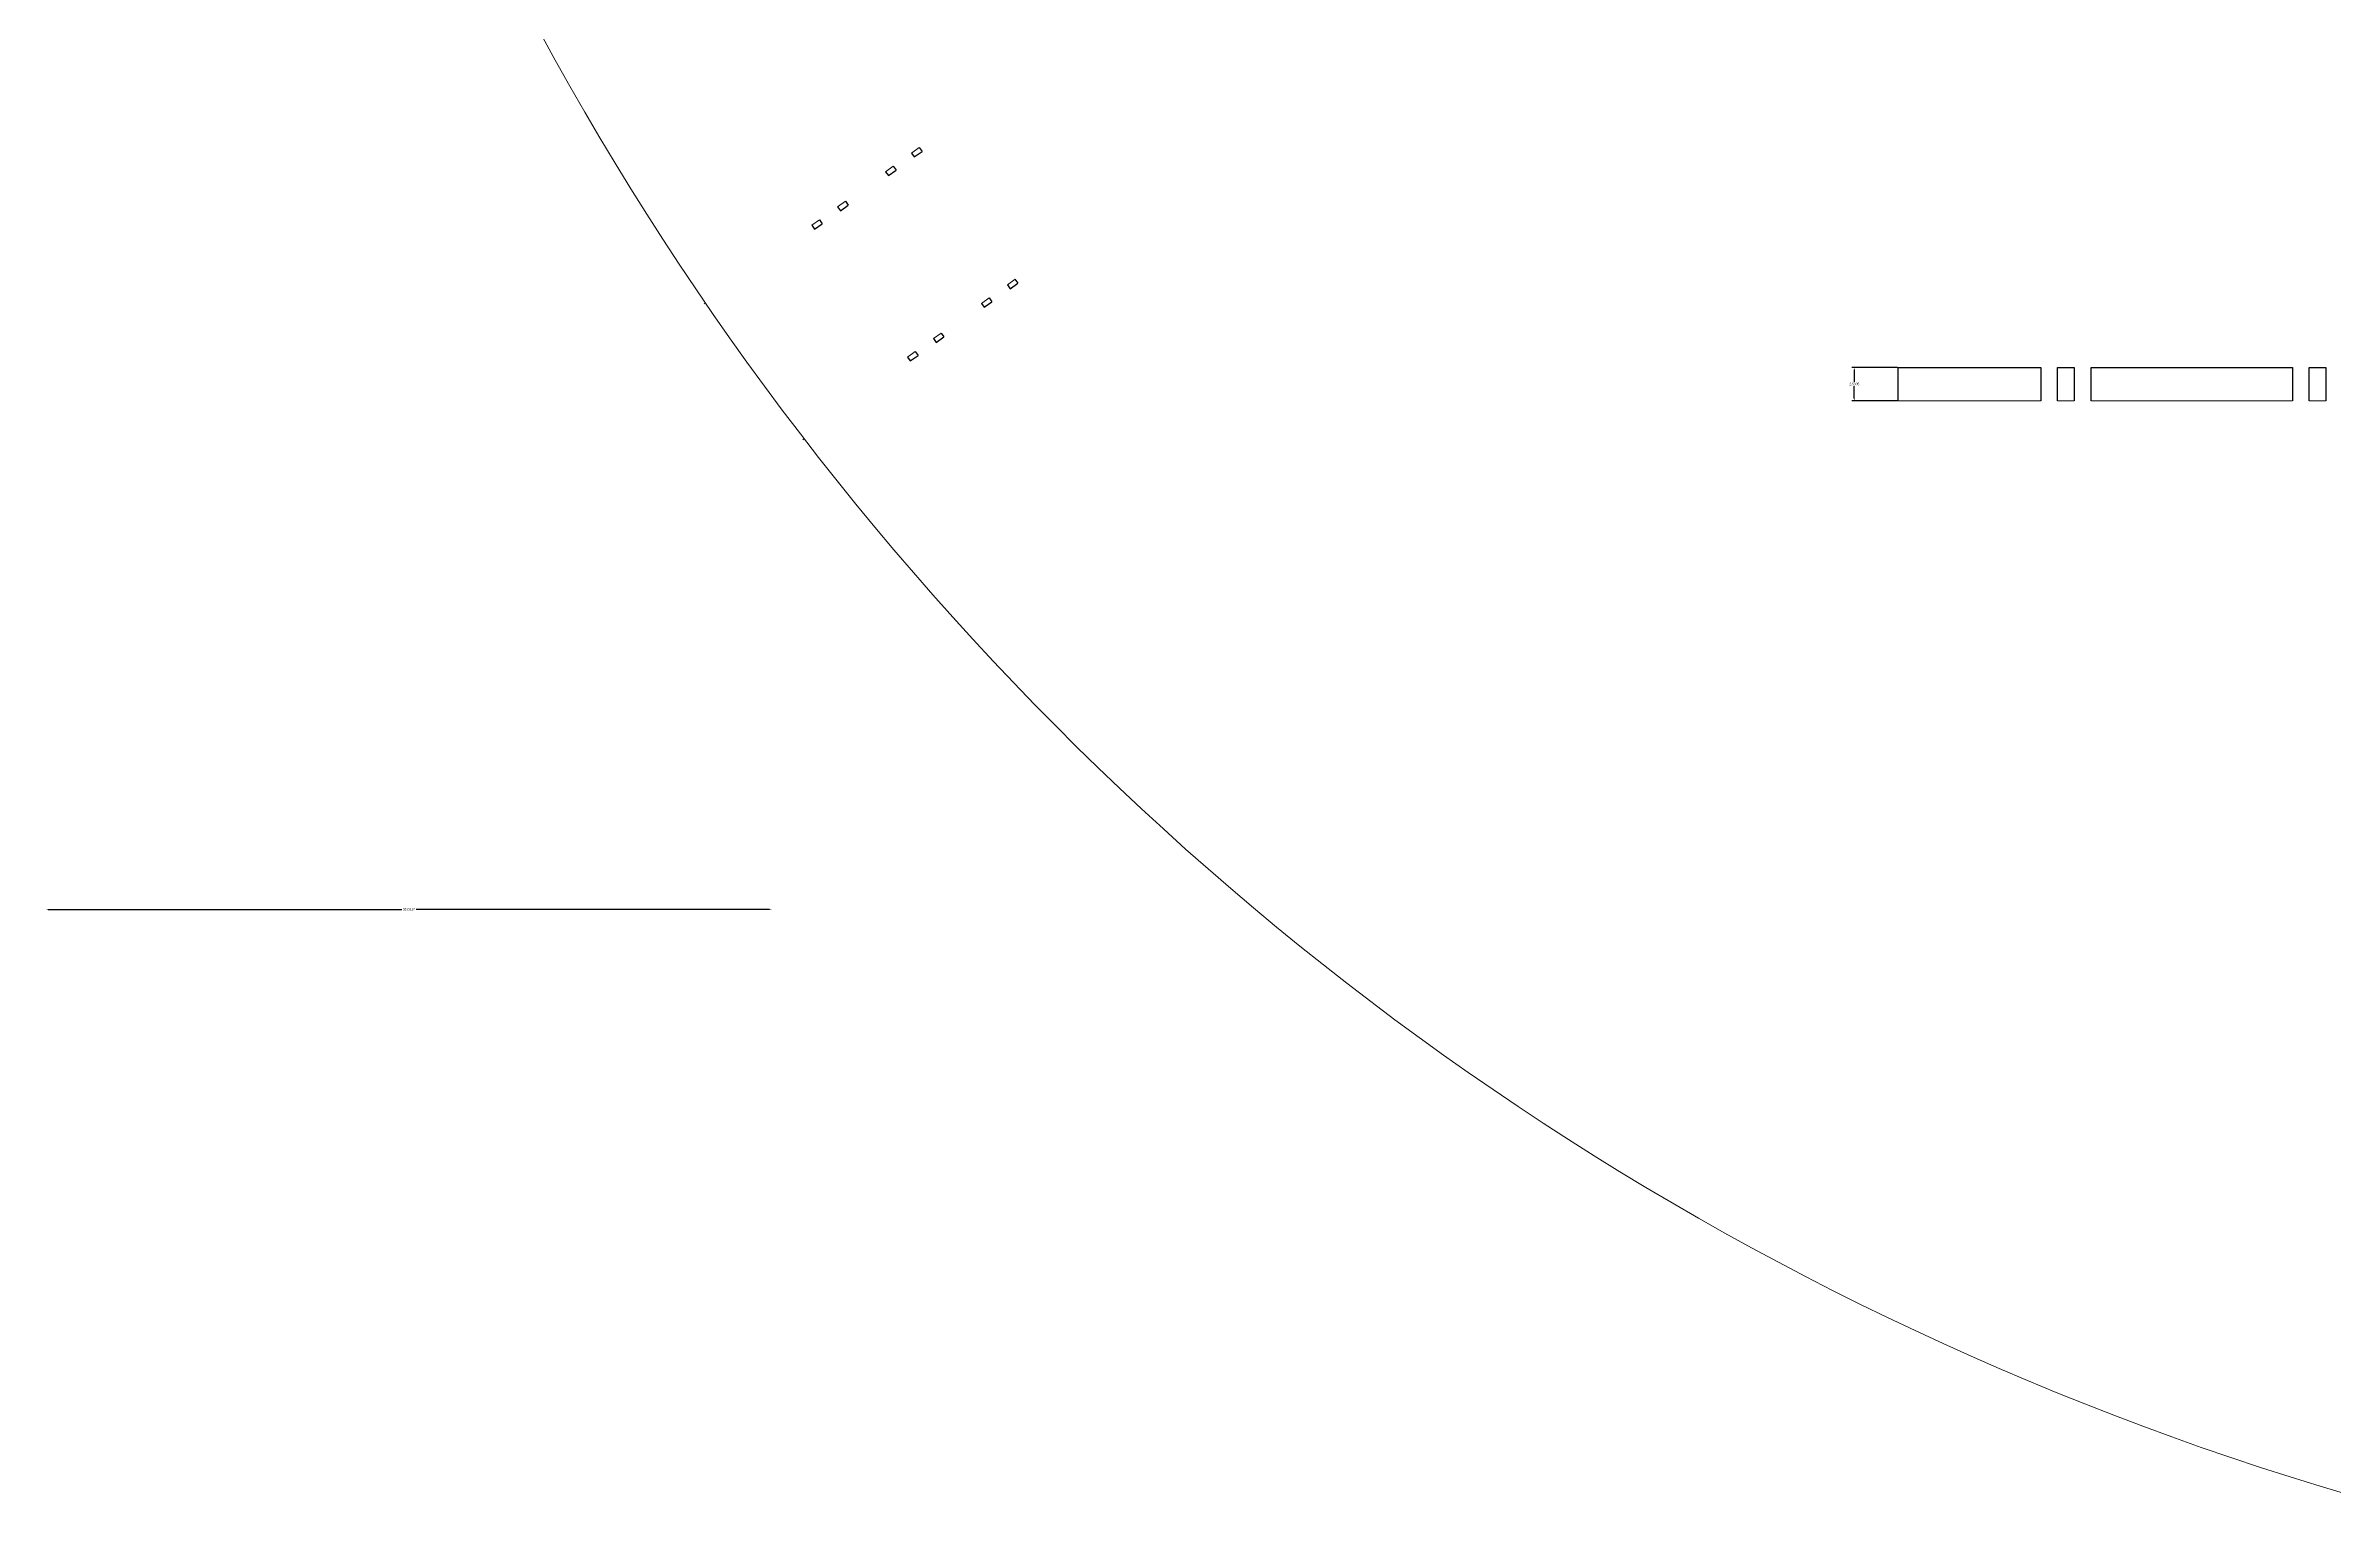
# Model space of a CAD drawing. Header units: millimetres. Extents: x 0 to 1210, y 0 to 841.
# Drawn here: x 742.2 to 915.6, y 260.7 to 370.5 of the extents above; entities that cross this region are included whole.
import ezdxf

# ---------------------------------------------------------------- set-up
doc = ezdxf.new("R2010")
doc.units = ezdxf.units.MM
doc.header["$MEASUREMENT"] = 0
doc.layers.get('0').update_dxf_attribs({"linetype": 'CONTINUOUS'})

# ---------------------------------------------------------------- blocks, each defined once
blk = doc.blocks.new('_CLOSEDFILLED')
at = {"color": 0, "lineweight": -2, "true_color": 0x000000}
blk.add_line((-1, 0), (-2, 0), dxfattribs=at)
blk.add_solid([(-1, 0.17), (0, 0), (-1, 0.17), (-1, -0.17)], dxfattribs=at)

msp = doc.modelspace()

# ---------------------------------------------------------------- linework, layer by layer
at = {"color": 7, "linetype": 'Continuous', "lineweight": 9, "true_color": 0x000007}
for p, q in [((808.38, 362.79), (807.79, 362.37)), ((806.41, 361.38), (805.83, 360.96)), ((800.82, 357.31), (800.23, 356.9)), ((802.78, 358.72), (802.19, 358.3)), ((815.64, 352.81), (815.05, 352.39)), ((792.16, 351.01), (792.09, 350.94)), ((813.67, 351.4), (813.09, 350.98)), ((810.04, 348.74), (809.45, 348.32)), ((808.08, 347.33), (807.49, 346.92)), ((882.53, 343.6), (893.35, 343.6)), ((894.61, 343.6), (895.87, 343.6)), ((897.16, 343.6), (912.4, 343.6)), ((913.66, 343.6), (914.92, 343.6)), ((799.64, 340.72), (799.57, 340.65))]:
    msp.add_line(p, q, dxfattribs=at)
for p, q in [((807.79, 362.37), (808, 362.08)), ((808, 362.08), (808.59, 362.49)), ((808.38, 362.79), (808.59, 362.49)), ((805.83, 360.96), (806.04, 360.67)), ((806.04, 360.67), (806.63, 361.09)), ((806.41, 361.38), (806.63, 361.09)), ((800.82, 357.32), (801.03, 357.02)), ((802.19, 358.3), (802.41, 358.01)), ((802.41, 358.01), (802.99, 358.43)), ((802.78, 358.72), (802.99, 358.43)), ((800.23, 356.9), (800.44, 356.6)), ((800.44, 356.6), (801.03, 357.02)), ((815.05, 352.39), (815.26, 352.1)), ((815.26, 352.1), (815.85, 352.51)), ((815.63, 352.81), (815.85, 352.51)), ((813.09, 350.98), (813.3, 350.69)), ((813.3, 350.69), (813.88, 351.11)), ((813.67, 351.4), (813.88, 351.11)), ((809.66, 348.03), (810.25, 348.45)), ((810.04, 348.74), (810.25, 348.45)), ((807.49, 346.92), (807.7, 346.62)), ((807.7, 346.62), (808.29, 347.04)), ((808.08, 347.34), (808.29, 347.04)), ((809.45, 348.32), (809.66, 348.03)), ((882.47, 346.13), (879.03, 346.13)), ((879.21, 345.95), (879.21, 345.03)), ((882.53, 343.6), (882.53, 346.13)), ((882.53, 346.13), (893.35, 346.13)), ((893.35, 346.13), (893.35, 343.6)), ((894.61, 343.6), (894.61, 346.13)), ((894.61, 346.13), (895.87, 346.13)), ((895.87, 346.13), (895.87, 343.6)), ((897.16, 343.6), (897.16, 346.13)), ((897.16, 346.13), (912.4, 346.13)), ((912.4, 346.13), (912.4, 343.6)), ((913.66, 343.6), (913.66, 346.13)), ((913.66, 346.13), (914.92, 346.13)), ((914.92, 346.13), (914.92, 343.6)), ((882.47, 343.6), (879.03, 343.6)), ((879.21, 343.78), (879.21, 344.7)), ((742.39, 305.06), (769.17, 305.06)), ((797.04, 305.06), (770.26, 305.06))]:
    msp.add_line(p, q)
msp.add_open_spline([(916.77, 700.03), (818.92, 671.35), (752, 581.84), (752.1, 479.85), (752.1, 479.85), (752.43, 378.27), (819.29, 289.28), (916.77, 260.67)], degree=3, knots=[0, 0, 0, 0, 0.125, 0.125, 0.125, 0.125001, 1, 1, 1, 1], dxfattribs=at)

# ---------------------------------------------------------------- block references
at = {"xscale": 0.18, "yscale": 0.18, "zscale": 0.18}
for p, rotation in [((879.21, 346.13), 90), ((879.21, 343.6), 270), ((742.21, 305.06), 180)]:
    msp.add_blockref('_CLOSEDFILLED', p, dxfattribs=dict(at, rotation=rotation))
msp.add_blockref('_CLOSEDFILLED', (797.22, 305.06), dxfattribs=at)

# ---------------------------------------------------------------- texts
at = {"char_height": 0.18, "attachment_point": 5}
for s, insert in [('2,5305', (879.21, 344.86)), ('55,0117', (769.72, 305.06))]:
    msp.add_mtext(s, dxfattribs=dict(at, insert=insert))

doc.saveas('drawing.dxf')
